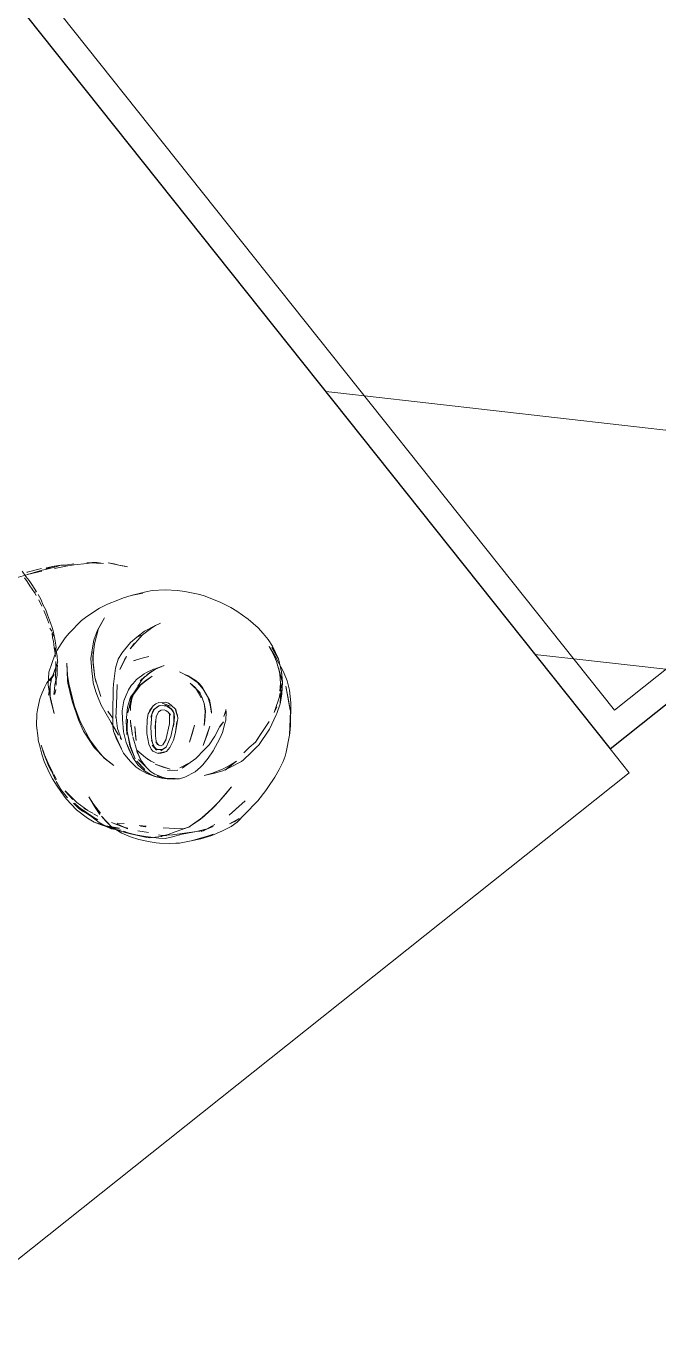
# Model space of a CAD drawing. Header units: millimetres. Extents: x 0 to 57242, y -59538 to 11130.
# Drawn here: x 17004.8 to 17234.2, y -1192.5 to -722.2 of the extents above; entities that cross this region are included whole.
import ezdxf

# ---------------------------------------------------------------- set-up
doc = ezdxf.new("R2010")
doc.units = ezdxf.units.MM
for name, color, linetype, lineweight in [('A-WALL', 113, 'Continuous', 9), ('A-WALL-PATT', 111, 'Continuous', 25), ('G-IMPT', 8, 'Continuous', 9), ('I-FURN', 30, 'Continuous', 9)]:
    doc.layers.add(name, color=color, linetype=linetype, lineweight=lineweight)
pattern_1 = [(173.519, (16386.6, 572.27), (-40.14, -353.33), []), (173.519, (16088.5, 335), (-40.14, -353.33), [])]

# ---------------------------------------------------------------- blocks, each defined once
blk = doc.blocks.new('LR1579_PANEL_TV_019_CH - LR1579_PANEL_TV_019_CH-837093-Level 0')
at = {"layer": 'G-IMPT'}
for p, q in [((870.27, -88.47), (865.54, -89.87)), ((875.1, -87.57), (870.27, -88.47)), ((875.1, -87.57), (877.83, -87.44)), ((877.83, -87.44), (880.63, -87.4)), ((883.44, -87.6), (880.63, -87.4)), ((886.39, -89.3), (882.76, -88.64)), ((887.48, -89.22), (882.76, -88.64)), ((883.44, -87.6), (888.45, -88.83)), ((883.75, -88.15), (888.45, -88.83)), ((883.75, -88.15), (887.35, -88.67)), ((888.71, -89.91), (886.39, -89.3)), ((888.45, -88.83), (887.35, -88.67)), ((893.22, -90.29), (887.48, -89.22)), ((888.45, -88.83), (892.81, -90.86)), ((854.05, -95.47), (859.39, -92.39)), ((863.11, -90.73), (859.39, -92.39)), ((865.54, -89.87), (863.11, -90.73)), ((888.71, -89.91), (895.98, -93.03)), ((891.05, -90.83), (893.11, -91.87)), ((891.05, -90.83), (895.98, -93.03)), ((892.81, -90.86), (894.68, -92.11)), ((895.85, -92.82), (892.87, -91.01)), ((892.87, -91.01), (894.68, -92.11)), ((895.71, -93.73), (893.11, -91.87)), ((896.57, -91.33), (893.22, -90.29)), ((895.71, -93.73), (897.88, -95.66)), ((895.85, -92.82), (899.19, -95.78)), ((896.05, -93.66), (901.54, -98.52)), ((896.05, -93.66), (898.62, -95.79)), ((896.57, -91.33), (899.8, -92.79)), ((902.98, -95.57), (897.86, -92.86)), ((897.86, -92.86), (905.59, -97.13)), ((899.8, -92.79), (903.71, -95.21)), ((848.07, -100.18), (852.41, -96.6)), ((854.05, -95.47), (852.41, -96.6)), ((899.5, -97.11), (898.1, -94.93)), ((898.97, -96.49), (898.1, -94.93)), ((898.58, -96.29), (899.5, -97.11)), ((901.54, -98.52), (898.62, -95.79)), ((902.65, -102.2), (898.97, -96.49)), ((901.54, -98.52), (899.19, -95.78)), ((901.54, -98.52), (903.56, -101.62)), ((902.98, -95.57), (905.59, -97.13)), ((912.54, -102.92), (903.71, -95.21)), ((907.26, -98.2), (903.71, -95.21)), ((903.71, -95.21), (910.05, -100.47)), ((912.54, -102.92), (907.26, -98.2)), ((843.23, -105.39), (846.13, -102.04)), ((846.13, -102.04), (848.07, -100.18)), ((902.65, -102.2), (901.68, -100.18)), ((902.21, -101.39), (901.68, -100.18)), ((903.86, -102.11), (903.56, -101.62)), ((906.29, -107.25), (903.86, -102.11)), ((911.99, -102.31), (910.05, -100.47)), ((911.99, -102.31), (912.54, -102.92)), ((916.63, -107.74), (912.54, -102.92)), ((843.23, -105.39), (840.55, -109.23)), ((904.08, -105.66), (905.55, -110.24)), ((906.29, -107.25), (908.46, -114.02)), ((917.54, -108.9), (916.63, -107.74)), ((825.75, -113.02), (828.16, -110.89)), ((827.42, -111.54), (825.75, -113.02)), ((827.42, -111.54), (828.16, -110.89)), ((839.37, -111.34), (837.19, -116.29)), ((839.09, -112.49), (837.19, -116.29)), ((839.09, -112.49), (837.52, -115.5)), ((840.55, -109.23), (839.37, -111.34)), ((905.55, -110.24), (906.82, -114.14)), ((905.73, -110.72), (906.82, -114.14)), ((918.6, -110.71), (917.54, -108.9)), ((918.6, -110.71), (919.98, -113.61)), ((821.81, -116.99), (820.06, -118.58)), ((821.81, -116.99), (820.17, -118.85)), ((822.69, -115.48), (824.54, -113.94)), ((822.69, -115.48), (824.36, -113.97)), ((824.36, -113.97), (825.75, -113.02)), ((824.54, -113.94), (825.75, -113.02)), ((836.09, -118.99), (837.19, -116.29)), ((837.19, -116.29), (837.52, -115.5)), ((850.34, -120.59), (851.11, -116.47)), ((850.99, -117.78), (851.18, -116.23)), ((851.11, -116.47), (851.68, -114.27)), ((851.68, -114.27), (851.18, -116.23)), ((876.04, -117.18), (872.88, -118.25)), ((873.57, -118.07), (876.84, -117.21)), ((876.04, -117.18), (877.71, -116.92)), ((876.84, -117.21), (879.95, -117.02)), ((879.41, -116.87), (877.71, -116.92)), ((879.41, -116.87), (883.87, -117.56)), ((884.74, -117.7), (879.95, -117.02)), ((884.74, -117.7), (883.18, -117.46)), ((883.18, -117.46), (886.06, -118.63)), ((883.87, -117.56), (885.45, -118.13)), ((892.03, -116.21), (890.94, -115.19)), ((891.73, -115.77), (890.94, -115.19)), ((892.03, -116.21), (891.2, -115.37)), ((892.37, -117.34), (891.2, -115.37)), ((891.73, -115.77), (893.92, -117.68)), ((906.89, -114.61), (906.82, -114.14)), ((906.97, -117.15), (906.82, -114.14)), ((906.97, -117.15), (907.32, -119.88)), ((908.54, -114.49), (908.46, -114.02)), ((908.54, -114.49), (908.8, -117.87)), ((921.18, -116.6), (919.98, -113.61)), ((921.18, -116.6), (922.61, -120.89)), ((815.58, -125.6), (818.17, -121.61)), ((817.81, -121.52), (818.91, -120.14)), ((818.17, -121.61), (818.96, -119.99)), ((818.17, -121.61), (818.91, -120.14)), ((818.17, -121.61), (818.91, -120.14)), ((820.17, -118.85), (818.91, -120.14)), ((818.96, -119.99), (820.06, -118.58)), ((835.42, -121.16), (834.24, -125.03)), ((836.09, -118.99), (835.42, -121.16)), ((850.18, -124.13), (850.34, -120.59)), ((850.18, -124.13), (850.87, -121.97)), ((850.87, -121.97), (850.82, -122.49)), ((850.87, -121.97), (850.99, -117.78)), ((852.14, -128.64), (850.87, -121.97)), ((869.75, -119.83), (873.57, -118.07)), ((869.75, -119.83), (871.42, -119.05)), ((871.42, -119.05), (872.88, -118.25)), ((880.34, -118.74), (875.39, -119.36)), ((875.39, -119.36), (877.71, -118.95)), ((880.85, -118.93), (877.71, -118.95)), ((880.34, -118.74), (878.42, -118.95)), ((878.42, -118.95), (881.99, -119.6)), ((880.85, -118.93), (882.19, -119.31)), ((884.31, -120.03), (882.19, -119.31)), ((884.31, -120.03), (886.83, -121.51)), ((884.31, -120.03), (886.67, -121.32)), ((888.33, -119.82), (885.45, -118.13)), ((888.68, -120.1), (886.06, -118.63)), ((886.67, -121.32), (889.26, -123.58)), ((886.83, -121.51), (890.53, -124.9)), ((888.68, -120.1), (888.33, -119.82)), ((893.87, -118.7), (894.44, -120.86)), ((893.87, -118.7), (894.29, -120.55)), ((894.63, -118.59), (893.92, -117.68)), ((895.92, -124.35), (894.29, -120.55)), ((894.63, -118.59), (896.62, -121.36)), ((897.78, -123.51), (896.62, -121.36)), ((908.8, -117.87), (909.25, -121.56)), ((909.25, -121.56), (909.22, -122.52)), ((922.95, -122.14), (922.61, -120.89)), ((922.95, -122.14), (924.09, -126.73)), ((815.16, -125.44), (813.65, -128.11)), ((815.58, -125.6), (814.07, -128.26)), ((833.6, -128.22), (834.24, -125.03)), ((850.18, -124.13), (850.82, -122.49)), ((850.18, -124.13), (850.36, -127.15)), ((852.14, -128.64), (851.45, -126.13)), ((857.26, -127.82), (858.48, -125.12)), ((862.45, -129.41), (863.13, -126.65)), ((863.38, -126.13), (863.13, -126.65)), ((863.17, -129.8), (863.51, -126.04)), ((863.38, -126.13), (864.5, -122.76)), ((864.5, -122.76), (863.51, -126.04)), ((890.53, -124.9), (889.26, -123.58)), ((895.99, -129.7), (892.1, -123.5)), ((893.87, -126.24), (892.1, -123.5)), ((895.99, -129.7), (893.87, -126.24)), ((897.17, -127.94), (895.92, -124.35)), ((899.74, -128.09), (897.78, -123.51)), ((907.19, -129.35), (907.73, -126.54)), ((907.73, -126.54), (907.94, -123.82)), ((907.83, -125.78), (907.91, -129.12)), ((907.94, -123.82), (907.91, -129.12)), ((908.25, -127.42), (909.22, -122.52)), ((924.09, -126.73), (924.9, -133.68)), ((811.46, -131.6), (810.11, -134.11)), ((810.39, -134.44), (811.46, -131.6)), ((811.81, -131.6), (810.65, -134.32)), ((811.46, -131.6), (812.65, -129.42)), ((811.81, -131.6), (811.46, -131.6)), ((811.81, -131.6), (812.65, -129.42)), ((812.18, -131.94), (813.23, -129.82)), ((812.65, -129.42), (813.85, -127.99)), ((813.23, -129.82), (814.07, -128.26)), ((833.03, -133.66), (833.6, -128.22)), ((839.63, -134.01), (837.42, -128.95)), ((837.42, -128.95), (839.38, -133.68)), ((851.06, -130.54), (850.36, -127.15)), ((851.06, -130.54), (851.44, -132.02)), ((855.57, -136.2), (853.34, -131.42)), ((853.92, -132.75), (853.34, -131.42)), ((857.26, -127.82), (856.23, -130.49)), ((856.5, -129.84), (856.23, -130.49)), ((862.24, -133.75), (862.34, -130.37)), ((862.34, -130.37), (862.45, -129.41)), ((863.26, -127.57), (863.17, -129.8)), ((863.42, -132.19), (863.21, -130.71)), ((863.45, -133.06), (863.21, -130.71)), ((863.26, -127.57), (863.45, -133.06)), ((864.62, -130.82), (864.57, -135.06)), ((864.62, -130.82), (864.77, -128.53)), ((864.77, -128.53), (864.63, -131.61)), ((864.7, -133.88), (864.63, -131.61)), ((873.82, -132.68), (875.18, -130.73)), ((874.69, -131.86), (877.44, -130.17)), ((874.69, -131.86), (875.64, -131.26)), ((876.8, -130.93), (875, -132.87)), ((875.18, -130.73), (876.18, -130.05)), ((877.44, -130.17), (875.64, -131.26)), ((878.5, -130.42), (875.91, -131.53)), ((876.8, -130.93), (875.91, -131.53)), ((877.3, -129.67), (876.18, -130.05)), ((878.5, -130.42), (876.79, -131.14)), ((878.51, -130.57), (876.79, -131.14)), ((876.8, -130.93), (879.42, -130.55)), ((876.8, -130.93), (878.51, -130.57)), ((879.6, -129.44), (877.3, -129.67)), ((878.51, -130.57), (879.42, -130.55)), ((878.51, -130.57), (880.34, -130.78)), ((879.42, -130.55), (880.3, -130.89)), ((879.42, -130.55), (880.34, -130.78)), ((881.65, -130.36), (879.58, -129.54)), ((881.71, -130.26), (879.58, -129.54)), ((879.6, -129.44), (881.65, -130.36)), ((882.52, -132.51), (880.3, -130.89)), ((883.89, -133.82), (880.34, -130.78)), ((882.52, -132.51), (881.16, -131.24)), ((882.6, -130.88), (881.71, -130.26)), ((882.6, -130.88), (886, -134.67)), ((891.94, -132.85), (888.31, -127.62)), ((888.31, -127.62), (890.2, -130.22)), ((891.94, -132.85), (890.2, -130.22)), ((897.17, -127.94), (897.51, -130.44)), ((897.51, -130.44), (898.04, -134.75)), ((899.74, -128.09), (900.73, -131.2)), ((900.73, -131.2), (901.37, -134.24)), ((906, -133.42), (907.19, -129.35)), ((906.4, -132.84), (907.58, -129.94)), ((908.25, -127.42), (907.58, -129.94)), ((915.53, -138.19), (914.13, -131.1)), ((914.83, -134.3), (914.13, -131.1)), ((921.66, -138.09), (921.15, -130.36)), ((921.46, -134.84), (921.15, -130.36)), ((809.22, -135.72), (807.02, -140.5)), ((809.87, -135.92), (807.75, -141.01)), ((807.75, -141.01), (810.1, -136.18)), ((809.87, -135.92), (807.84, -140.84)), ((810.65, -134.32), (809.87, -135.92)), ((810.39, -134.44), (810.11, -134.11)), ((833.03, -133.66), (833.07, -136.06)), ((833.79, -142.45), (833.07, -136.06)), ((842.59, -137.67), (839.36, -133.46)), ((839.63, -134.01), (839.36, -133.46)), ((841.39, -136.94), (839.38, -133.68)), ((851.44, -132.02), (852.28, -134.35)), ((854.23, -137.23), (852.28, -134.35)), ((855.57, -136.2), (853.92, -132.75)), ((862.51, -135.64), (862.24, -133.75)), ((862.51, -135.64), (862.71, -136.73)), ((864.41, -134.96), (863.42, -132.19)), ((864.7, -133.88), (864.55, -131.81)), ((864.78, -134.68), (864.55, -131.81)), ((864.57, -135.06), (865.19, -137.14)), ((864.7, -133.88), (864.78, -134.68)), ((864.7, -133.88), (866.43, -140.37)), ((864.78, -135.52), (865.59, -137.61)), ((864.78, -135.52), (866.48, -139.71)), ((873.41, -133.81), (873.82, -132.68)), ((873.41, -133.81), (873.46, -134.99)), ((874.56, -138.19), (873.46, -134.99)), ((873.46, -134.99), (874.15, -137.13)), ((873.46, -134.99), (874.08, -137.19)), ((874.79, -133.07), (874.62, -135.86)), ((874.75, -133.82), (874.62, -135.86)), ((874.62, -135.86), (876.13, -138.25)), ((874.62, -135.86), (875.1, -136.66)), ((874.75, -133.82), (875, -132.87)), ((874.79, -133.07), (874.75, -133.82)), ((874.75, -133.82), (874.77, -135.54)), ((875.67, -137.32), (874.77, -135.54)), ((876.33, -134.84), (876.48, -133.68)), ((877.24, -136.62), (876.33, -134.84)), ((876.48, -133.68), (877.08, -132.79)), ((877.56, -132.46), (877.08, -132.79)), ((878.7, -132.17), (877.56, -132.46)), ((879.94, -132.2), (878.7, -132.17)), ((879.33, -132.16), (879.94, -132.2)), ((879.33, -132.16), (882.23, -134.45)), ((885.91, -139.05), (882.23, -134.45)), ((882.52, -132.51), (886.13, -136.86)), ((882.52, -132.51), (883.89, -133.82)), ((886.04, -134.62), (883.21, -131.76)), ((886, -134.67), (883.21, -131.76)), ((886.04, -134.62), (887.76, -137.04)), ((897.68, -140.86), (898.04, -134.75)), ((901.47, -135.43), (901.37, -134.24)), ((901.67, -137.93), (901.47, -135.43)), ((906.4, -132.84), (904.72, -136.32)), ((906, -133.42), (904.72, -136.32)), ((915.53, -138.19), (914.83, -134.3)), ((921.66, -138.09), (921.46, -134.84)), ((924.22, -140), (924.91, -136.03)), ((924.72, -138.02), (924.91, -136.03)), ((924.9, -133.68), (925.51, -137.43)), ((805.87, -145.8), (807.84, -140.84)), ((807.11, -140.75), (807.02, -140.5)), ((842.71, -138.59), (841.39, -136.94)), ((846.44, -141.54), (842.59, -137.67)), ((842.71, -138.59), (845.9, -141.96)), ((844.5, -139.78), (846.44, -141.54)), ((844.5, -139.78), (848.01, -142.58)), ((854.23, -137.23), (858.34, -141.44)), ((859.2, -140.38), (864.9, -145.17)), ((863.25, -138.4), (862.71, -136.73)), ((863.25, -138.4), (864.28, -140.24)), ((865.4, -142.13), (864.28, -140.24)), ((866.65, -139.48), (865.16, -137.09)), ((865.91, -139.46), (865.19, -137.14)), ((865.59, -137.61), (866.43, -140.37)), ((867.3, -141.55), (865.91, -139.46)), ((869.66, -143.77), (866.48, -139.71)), ((866.65, -139.48), (868.96, -142.05)), ((874.56, -138.19), (874.15, -137.13)), ((874.56, -138.19), (875.93, -139.82)), ((876.13, -138.25), (875.1, -136.66)), ((875.67, -137.32), (879.09, -140.6)), ((875.93, -139.82), (879.09, -142.42)), ((877.24, -136.62), (880.44, -139.58)), ((882.5, -141.13), (878.39, -137.81)), ((880.44, -139.58), (878.39, -137.81)), ((882.19, -142.74), (879.09, -140.6)), ((885.91, -139.05), (886.74, -141.07)), ((885.95, -138.93), (886.74, -141.07)), ((885.95, -138.93), (886.68, -141.01)), ((886.13, -136.86), (888.04, -140.65)), ((886.68, -141.01), (886.47, -141.86)), ((887.76, -137.04), (889.04, -139.63)), ((888.08, -140.71), (887.88, -143)), ((888.04, -140.65), (887.96, -142.19)), ((888.08, -140.71), (887.96, -142.19)), ((889.37, -141.57), (889.04, -139.63)), ((897.89, -137.34), (897.06, -141.43)), ((897.89, -137.34), (897.68, -140.86)), ((900.86, -142.08), (901.67, -137.93)), ((915.53, -138.19), (916.19, -143.49)), ((915.53, -138.19), (915.82, -140.2)), ((916.31, -147.72), (915.82, -140.2)), ((916.19, -143.49), (915.82, -140.2)), ((915.82, -140.2), (915.99, -141.25)), ((924.22, -140), (924.72, -138.02)), ((925.26, -140.15), (924.6, -143.81)), ((925.26, -140.15), (925.51, -137.43)), ((807.97, -141.87), (805.64, -141.8)), ((809.87, -141.87), (807.97, -141.87)), ((808.03, -142.67), (809.69, -142.68)), ((809.69, -142.68), (811.54, -142.9)), ((809.87, -141.87), (811.61, -142.06)), ((811.54, -142.9), (814.49, -143.1)), ((811.61, -142.06), (814.71, -142.33)), ((814.49, -143.1), (814.56, -142.56)), ((815.69, -143.26), (814.49, -143.1)), ((817.74, -142.81), (815.92, -142.5)), ((819.97, -144.07), (817.49, -143.56)), ((819.99, -143.54), (817.74, -142.81)), ((819.97, -144.07), (819.87, -144.05)), ((821.93, -143.79), (819.99, -143.54)), ((823.41, -144.99), (821.65, -144.48)), ((821.93, -143.79), (823.72, -144.38)), ((826.32, -145.96), (823.41, -144.99)), ((823.72, -144.38), (826.65, -145.36)), ((826.65, -145.36), (828.37, -145.98)), ((833.79, -142.45), (834.26, -144.7)), ((834.98, -147.12), (834.26, -144.7)), ((849.6, -144.51), (845.9, -141.96)), ((846.44, -141.54), (852.2, -145.11)), ((846.44, -141.54), (848.01, -142.58)), ((852.2, -145.11), (848.01, -142.58)), ((849.6, -144.51), (852.23, -146.17)), ((853.93, -145.94), (852.2, -145.11)), ((858.97, -147.72), (852.2, -145.11)), ((853.93, -145.94), (852.54, -145.19)), ((859.56, -142.48), (858.34, -141.44)), ((866.28, -148.02), (859.56, -142.48)), ((868.42, -148.3), (864.9, -145.17)), ((867.84, -144.86), (865.4, -142.13)), ((868.01, -142.58), (867.3, -141.55)), ((870.25, -146.76), (867.84, -144.86)), ((871.71, -146.09), (868.01, -142.58)), ((869.69, -142.53), (868.16, -141.27)), ((868.16, -141.27), (868.96, -142.05)), ((871.39, -145.26), (875.67, -148.96)), ((874.36, -146.07), (872.41, -144.62)), ((872.77, -144.94), (877.16, -147.62)), ((879.38, -147.67), (875.14, -144.92)), ((877.9, -146.71), (875.14, -144.92)), ((879.89, -143.05), (879.09, -142.42)), ((879.89, -143.05), (883.34, -144.82)), ((882.19, -142.74), (883.8, -143.58)), ((882.5, -141.13), (884.14, -142.11)), ((882.96, -143.3), (885.31, -144)), ((882.96, -143.3), (883.8, -143.58)), ((883.34, -144.82), (885.22, -145.36)), ((885.31, -144), (883.8, -143.58)), ((883.8, -143.58), (885.98, -144.08)), ((885.45, -142.48), (884.14, -142.11)), ((885.89, -142.28), (884.3, -142.34)), ((884.3, -142.34), (885.45, -142.48)), ((884.42, -144.15), (886.77, -144.02)), ((884.42, -144.15), (885.98, -144.08)), ((886.25, -145.32), (885.22, -145.36)), ((886.19, -143.93), (885.31, -144)), ((885.31, -144), (885.98, -144.08)), ((885.45, -142.48), (886.47, -141.86)), ((885.89, -142.28), (885.45, -142.48)), ((885.89, -142.28), (886.59, -141.7)), ((885.89, -142.28), (886.47, -141.86)), ((886.77, -144.02), (885.98, -144.08)), ((886.19, -143.93), (886.73, -143.71)), ((886.25, -145.32), (888.13, -144.37)), ((886.59, -141.7), (886.47, -141.86)), ((888.06, -142.08), (886.66, -143.83)), ((886.66, -143.83), (887.96, -142.19)), ((888.06, -142.08), (886.73, -143.71)), ((887.88, -143), (887.96, -142.19)), ((889.37, -141.57), (888.02, -144.26)), ((888.02, -144.26), (889.06, -142.54)), ((888.65, -143.45), (888.13, -144.37)), ((889.37, -141.57), (888.65, -143.45)), ((889.37, -141.57), (889.06, -142.54)), ((895.3, -144.53), (890.49, -147.61)), ((895.3, -144.53), (893.1, -145.99)), ((895.09, -145.52), (897.25, -142.57)), ((895.09, -145.52), (896.08, -144)), ((896.82, -147.71), (900.04, -144.03)), ((896.82, -147.71), (899.02, -145.23)), ((897.22, -142.6), (897.25, -142.57)), ((898.88, -145.83), (900.04, -144.03)), ((900.04, -144.03), (899.02, -145.23)), ((900.04, -144.03), (900.86, -142.08)), ((915.88, -152.08), (916.38, -145.61)), ((916.21, -145.11), (915.99, -141.25)), ((916.31, -147.72), (916.21, -145.11)), ((916.31, -147.72), (916.38, -145.61)), ((921.17, -145.24), (919.98, -149.74)), ((921.1, -144.28), (920.25, -148.93)), ((920.55, -147.46), (921.1, -144.28)), ((921.17, -145.24), (920.6, -147.47)), ((923.57, -147.64), (924.6, -143.81)), ((828.04, -146.72), (829.33, -146.96)), ((828.37, -145.98), (829.51, -146.47)), ((830.08, -146.73), (829.51, -146.47)), ((829.89, -147.21), (830.08, -146.73)), ((829.89, -147.21), (831.76, -147.6)), ((829.89, -147.21), (831.4, -148.23)), ((831.73, -147.56), (830.08, -146.73)), ((832.55, -148.73), (831.4, -148.23)), ((832.86, -148.17), (831.73, -147.56)), ((832.55, -148.73), (834.65, -150)), ((832.86, -148.17), (835.02, -149.38)), ((834.65, -150), (835.76, -150.58)), ((834.81, -149.78), (835.99, -150.24)), ((834.81, -149.78), (835.86, -150.37)), ((835.92, -149.62), (834.98, -147.12)), ((835.02, -149.38), (835.86, -150.37)), ((835.76, -150.58), (835.86, -150.37)), ((836.75, -151.36), (835.92, -149.62)), ((837.68, -151.05), (835.99, -150.24)), ((845.44, -152.4), (841.87, -149.89)), ((846.89, -153.62), (841.87, -149.89)), ((852.23, -146.17), (853.36, -146.85)), ((856.49, -148.09), (853.36, -146.85)), ((856.49, -148.09), (858.08, -148.62)), ((858.08, -148.62), (861.45, -149.64)), ((868.73, -150.72), (861.45, -149.64)), ((864.65, -149.1), (867.65, -149.3)), ((864.65, -149.1), (865.37, -149.19)), ((866.28, -148.02), (870.11, -151.08)), ((871.86, -150.26), (867.71, -147.73)), ((868.42, -148.3), (867.71, -147.73)), ((870.25, -146.76), (874.07, -149.3)), ((871.71, -146.09), (875.67, -148.96)), ((871.71, -146.09), (873.49, -147.41)), ((871.71, -146.09), (874.88, -148.16)), ((871.86, -150.26), (875.81, -151.57)), ((879.56, -150.71), (873.49, -147.41)), ((877.7, -150.98), (874.07, -149.3)), ((879.84, -150.67), (874.88, -148.16)), ((877.66, -147.82), (882.82, -149.9)), ((879.38, -147.67), (877.9, -146.71)), ((886.34, -148.83), (882.36, -149.71)), ((886.66, -150.77), (882.72, -150.02)), ((882.72, -150.02), (886.58, -150.87)), ((886.58, -150.87), (882.82, -149.9)), ((886.34, -148.83), (888.58, -148.2)), ((889.91, -147.47), (887.25, -148.71)), ((887.25, -148.71), (888.58, -148.2)), ((890.49, -147.61), (893.1, -145.99)), ((893.87, -150.47), (891.26, -152.07)), ((891.46, -150.53), (893.28, -149.95)), ((892.83, -151.03), (894.09, -150.2)), ((893.28, -149.95), (896.05, -148.4)), ((895.91, -148.87), (893.87, -150.47)), ((895.85, -148.77), (894.09, -150.2)), ((896.82, -147.71), (894.26, -149.7)), ((894.26, -149.7), (896.05, -148.4)), ((895.85, -148.77), (896.82, -147.71)), ((897.35, -147.56), (895.91, -148.87)), ((898.88, -145.83), (897.35, -147.56)), ((916.31, -147.72), (915.88, -152.08)), ((918.89, -151.09), (920.6, -147.47)), ((918.89, -151.09), (920.25, -148.93)), ((920.6, -147.47), (919.98, -149.74)), ((920.55, -147.46), (920.25, -148.93)), ((920.6, -147.47), (920.25, -148.93)), ((920.57, -154.23), (923.11, -148.21)), ((923.11, -148.21), (921.88, -151.13)), ((921.98, -151.54), (923.43, -146.98)), ((921.98, -151.54), (923.57, -147.64)), ((921.98, -151.54), (923.11, -148.21)), ((923.11, -148.21), (923.43, -146.98)), ((837.32, -151.59), (835.76, -150.58)), ((836.75, -151.36), (840.33, -156.97)), ((839.2, -152.15), (837.68, -151.05)), ((839.82, -153.39), (838.83, -152.64)), ((841.81, -156.05), (839.4, -152.18)), ((842.98, -158.07), (839.4, -152.18)), ((839.82, -153.39), (840.79, -154.16)), ((841.14, -153.74), (840.19, -152.92)), ((840.79, -154.16), (842.63, -155.8)), ((841.14, -153.74), (843.02, -155.37)), ((845.44, -152.4), (848.53, -154.18)), ((847.7, -154.13), (846.89, -153.62)), ((847.7, -154.13), (852.87, -156.55)), ((855.81, -157.42), (848.53, -154.18)), ((868.73, -150.72), (871.29, -151.12)), ((870.11, -151.08), (871.68, -152)), ((871.29, -151.12), (873.9, -151.42)), ((875.08, -152.85), (871.68, -152)), ((878.47, -153.68), (871.68, -152)), ((871.68, -152), (874.62, -153.02)), ((874.62, -153.02), (877.5, -153.58)), ((875.81, -151.57), (874.93, -151.53)), ((875.08, -152.85), (878.47, -153.68)), ((880.18, -154.05), (877.5, -153.58)), ((880.25, -151.68), (877.7, -150.98)), ((877.7, -150.98), (883.52, -152.52)), ((877.7, -150.98), (879.26, -151.4)), ((882.2, -152.2), (879.26, -151.4)), ((881.12, -151.21), (879.56, -150.71)), ((884.42, -152.11), (879.84, -150.67)), ((881.89, -154.15), (880.18, -154.05)), ((880.25, -151.68), (883.52, -152.52)), ((881.12, -151.21), (883.29, -151.81)), ((884.14, -154.02), (881.89, -154.15)), ((882.2, -152.2), (883.52, -152.52)), ((884.42, -152.11), (883.29, -151.81)), ((883.52, -152.52), (886.7, -152.68)), ((884.14, -154.02), (886.99, -153.62)), ((885.43, -151.28), (891.46, -150.53)), ((885.43, -151.28), (889.43, -150.85)), ((889.64, -151.83), (885.46, -152.09)), ((887.54, -151.98), (885.46, -152.09)), ((886.66, -150.77), (889.43, -150.85)), ((889.93, -152.2), (886.7, -152.68)), ((886.99, -153.62), (888.62, -153.16)), ((887.54, -151.98), (889.64, -151.83)), ((888.62, -153.16), (891.26, -152.07)), ((889.93, -152.2), (892.83, -151.03)), ((913.18, -156.58), (915.24, -154.21)), ((914.15, -157.25), (916.01, -152.11)), ((918.89, -151.09), (914.47, -158.69)), ((914.85, -154.74), (916.12, -151.86)), ((915.24, -154.21), (914.85, -154.74)), ((916.01, -152.11), (916.12, -151.86)), ((916.41, -155.73), (918.89, -151.09)), ((921.98, -151.54), (920.06, -155.28)), ((920.57, -154.23), (921.88, -151.13)), ((840.33, -156.97), (843.69, -160.07)), ((842.81, -157.7), (841.81, -156.05)), ((842.16, -156.06), (842.99, -158.62)), ((842.16, -156.06), (842.6, -158.61)), ((842.98, -158.07), (842.18, -156.64)), ((842.18, -156.64), (842.99, -158.62)), ((842.6, -158.61), (842.85, -159.96)), ((844.13, -156.85), (842.63, -155.8)), ((846.69, -162.3), (842.81, -157.7)), ((844.28, -156.72), (843.02, -155.37)), ((844.13, -156.85), (845.25, -158.23)), ((846.69, -162.3), (844.26, -159.61)), ((844.26, -159.61), (846.81, -161.57)), ((844.28, -156.72), (845.63, -157.82)), ((846.41, -159.3), (845.25, -158.23)), ((846.41, -159.3), (847.76, -160.68)), ((847.88, -160.22), (846.79, -158.94)), ((853.82, -156.94), (852.87, -156.55)), ((853.82, -156.94), (860.51, -159.41)), ((855.81, -157.42), (861.43, -159.23)), ((860.51, -159.41), (864.91, -160.48)), ((861.43, -159.23), (869.73, -160.74)), ((877.21, -160.67), (881.48, -159.65)), ((877.27, -160.69), (881.48, -159.65)), ((911.77, -158.09), (910.31, -159.78)), ((911.77, -158.09), (913.18, -156.58)), ((914.47, -158.69), (912.15, -161.83)), ((912.46, -161.98), (913.31, -159.8)), ((914.15, -157.25), (913.31, -159.8)), ((915.04, -159.11), (913.76, -161.59)), ((915.04, -159.11), (916.41, -155.73)), ((917.55, -159.65), (916.18, -161.5)), ((917.55, -159.65), (918.33, -158.52)), ((920.06, -155.28), (918.33, -158.52)), ((843.6, -161.5), (842.85, -159.96)), ((843.6, -161.5), (844.64, -163.61)), ((848.41, -162.69), (843.69, -160.07)), ((845.32, -164.76), (844.64, -163.61)), ((848.41, -162.69), (846.81, -161.57)), ((847.49, -162.13), (853.2, -164.81)), ((847.49, -162.13), (848.41, -162.69)), ((847.76, -160.68), (847.88, -160.22)), ((853.2, -164.81), (848.41, -162.69)), ((864.91, -160.48), (865.73, -160.61)), ((873.4, -160.82), (865.73, -160.61)), ((871.91, -161.12), (865.73, -160.61)), ((869.73, -160.74), (865.73, -160.61)), ((877.27, -160.69), (871.91, -161.12)), ((873.4, -160.82), (877.21, -160.67)), ((906.08, -164.18), (904.17, -166.02)), ((904.77, -165.77), (906.06, -164.43)), ((906.06, -164.46), (904.77, -165.77)), ((912.28, -163.29), (908.8, -166.67)), ((910.05, -165.92), (912.35, -162.18)), ((912.15, -161.83), (911.24, -162.65)), ((912.15, -161.83), (913.38, -160.56)), ((913.76, -161.59), (912.28, -163.29)), ((912.35, -162.18), (912.46, -161.98)), ((913.8, -164.23), (912.96, -165.08)), ((916.18, -161.5), (913.8, -164.23)), ((845.32, -164.76), (845.88, -165.62)), ((845.88, -165.62), (848.47, -168.73)), ((849.5, -169.83), (848.47, -168.73)), ((904.16, -170.56), (906.21, -169.07)), ((909.39, -166.62), (905.09, -170.07)), ((905.41, -167.59), (908.38, -164.95)), ((905.5, -170.99), (908.14, -169.23)), ((908.8, -166.67), (906.21, -169.07)), ((910.45, -167.42), (908.14, -169.23)), ((910.05, -165.92), (909.39, -166.62)), ((910.45, -167.42), (911.33, -166.6)), ((912.96, -165.08), (911.33, -166.6)), ((852.67, -172.54), (849.5, -169.83)), ((856.63, -175.02), (852.67, -172.54)), ((887.87, -174.23), (884.71, -173.86)), ((884.71, -173.86), (889.26, -174.45)), ((899.39, -173.99), (895.46, -176.57)), ((896.77, -175.57), (900.55, -172.27)), ((897.12, -173.23), (902.64, -170.02)), ((897.12, -173.23), (901.27, -170.8)), ((899.59, -173.36), (897.58, -175.24)), ((898.39, -174.18), (902.5, -172.7)), ((900.31, -169.88), (898.65, -171.78)), ((898.76, -172.03), (902.64, -170.02)), ((898.85, -174.77), (900.02, -173.7)), ((899.39, -173.99), (903, -171.58)), ((899.59, -173.36), (900.55, -172.27)), ((900.02, -173.7), (901.54, -172.23)), ((902.43, -169.9), (901.27, -170.8)), ((904.16, -170.56), (902.28, -171.76)), ((905.5, -170.99), (902.5, -172.7)), ((905.09, -170.07), (903, -171.58)), ((856.63, -175.02), (857.2, -175.36)), ((857.2, -175.36), (858.76, -176.07)), ((861.98, -177.52), (858.76, -176.07)), ((859.25, -175.67), (862.81, -176.97)), ((859.25, -175.67), (862.61, -176.96)), ((861.98, -177.52), (864.68, -178.53)), ((866.45, -178.17), (862.61, -176.96)), ((872.41, -179.52), (862.81, -176.97)), ((869.11, -179.63), (864.68, -178.53)), ((864.74, -177.55), (869.92, -178.6)), ((864.74, -177.55), (869.31, -178.73)), ((866.45, -178.17), (868.95, -178.8)), ((877.67, -179.22), (883.58, -178.55)), ((888.42, -177.25), (883.58, -178.55)), ((892.04, -177.21), (884.85, -179.16)), ((884.85, -179.16), (890.49, -177.61)), ((891.72, -177), (885.55, -178.99)), ((886.07, -179.08), (890.49, -177.61)), ((886.94, -177.85), (890.31, -176.43)), ((888.42, -177.25), (886.94, -177.85)), ((889.02, -178.23), (887.38, -178.84)), ((887.87, -174.23), (891.98, -174.15)), ((889.26, -174.45), (892.23, -174.72)), ((890.49, -177.61), (894.39, -176.74)), ((892.04, -177.21), (890.49, -177.61)), ((893.14, -177.99), (890.5, -179.1)), ((890.58, -176.32), (892.25, -175.61)), ((891.72, -177), (893.26, -176.43)), ((893.08, -174.62), (898.39, -174.18)), ((893.08, -174.62), (895.49, -174.43)), ((896.77, -175.57), (893.14, -177.99)), ((893.14, -177.99), (895.85, -176.45)), ((893.14, -177.99), (895.46, -176.57)), ((894.39, -176.74), (896.87, -175.71)), ((895.49, -174.43), (898.39, -174.18)), ((895.85, -176.45), (897.58, -175.24)), ((898.85, -174.77), (896.87, -175.71)), ((871.34, -180.09), (869.11, -179.63)), ((870.46, -178.7), (872.49, -179.11)), ((871.34, -180.09), (874.55, -180.41)), ((876.32, -180.05), (872.98, -179.6)), ((874.55, -180.41), (876.89, -180.56)), ((876.32, -180.05), (880.17, -180.05)), ((876.89, -180.56), (880.17, -180.69)), ((881.82, -178.96), (877.67, -179.22)), ((877.75, -179.27), (881.82, -178.96)), ((885.7, -180.25), (880.17, -180.69)), ((885.64, -179.31), (883.08, -179.66)), ((885.55, -178.99), (883.33, -179.37)), ((886.07, -179.08), (884.64, -179.39)), ((885.64, -179.31), (887.38, -178.84)), ((890.5, -179.1), (885.7, -180.25))]:
    blk.add_line(p, q, dxfattribs=at)
at = {"layer": 'I-FURN'}
for p, q in [((988.89, -15), (1000, -15)), ((1000, -15), (1000, -335))]:
    blk.add_line(p, q, dxfattribs=at)

msp = doc.modelspace()

# ---------------------------------------------------------------- hatches: boundary and pattern name
at = {"layer": 'A-WALL-PATT', "lineweight": 9}
h = msp.add_hatch(dxfattribs=at)
h.set_pattern_fill('FP_4', color=256, angle=45, style=0, pattern_type=2)
h.set_pattern_definition(pattern_1)
h.paths.add_polyline_path([(17218.34, -970.43), (17453.06, -783.59), (16314.93, 646.24), (16312.82, 644.56), (16306.59, 652.38), (16094.09, 483.24), (16100.32, 475.41), (16080.21, 459.41), (17182.81, -925.8)])
h.paths.add_polyline_path([(15435.64, 1269.19), (15455.74, 1285.19), (15461.97, 1277.37), (15674.47, 1446.52), (15668.35, 1454.43), (15670.35, 1456.02), (15292.02, 1931.33), (15057.3, 1744.5), (15434.04, 1271.19)])
h = msp.add_hatch(dxfattribs=at)
h.set_pattern_fill('FP_4', color=256, angle=45, style=0, pattern_type=2)
h.set_pattern_definition(pattern_1)
h.paths.add_polyline_path([(17216.74, -984.48), (17224.56, -978.25), (16080.21, 459.41), (16100.32, 475.41), (16094.09, 483.24), (16066.16, 461), (17182.81, -941.85)])
h.paths.add_polyline_path([(15434.04, 1255.14), (15461.97, 1277.37), (15455.74, 1285.19), (15435.64, 1269.19), (15063.53, 1736.67), (15055.7, 1730.44)])
h = msp.add_hatch(dxfattribs=at)
h.set_pattern_fill('FP_16', color=256, angle=45, style=0, pattern_type=2)
h.set_pattern_definition([(263.52, (17749.1, -432.93), (353.33, -40.14), []), (263.52, (17986.36, -731.02), (353.33, -40.14), [])])
h.paths.add_polyline_path([(17224.56, -978.25), (17537.52, -729.14), (17515.29, -701.21), (17507.47, -707.44), (17523.47, -727.54), (17218.34, -970.43)])
h.paths.add_polyline_path([(18006.96, -355.47), (18077.38, -299.42), (18071.15, -291.6), (18008.56, -341.42), (17992.55, -321.31), (17984.73, -327.54)])

# ---------------------------------------------------------------- linework, layer by layer
at = {"layer": 'A-WALL', "lineweight": 25}
for p, q in [((16066.16, 461), (17216.74, -984.48)), ((17216.74, -984.48), (17537.52, -729.14))]:
    msp.add_line(p, q, dxfattribs=at)
at = {"layer": 'A-WALL'}
for p in [(16080.21, 459.41), (17523.47, -727.54)]:
    msp.add_line(p, (17218.34, -970.43), dxfattribs=at)

# ---------------------------------------------------------------- block references
at = {"layer": 'I-FURN', "rotation": 308.5192572358332}
msp.add_blockref('LR1579_PANEL_TV_019_CH - LR1579_PANEL_TV_019_CH-837093-Level 0', (16612.62, -201.43), dxfattribs=at)

doc.saveas('drawing.dxf')
